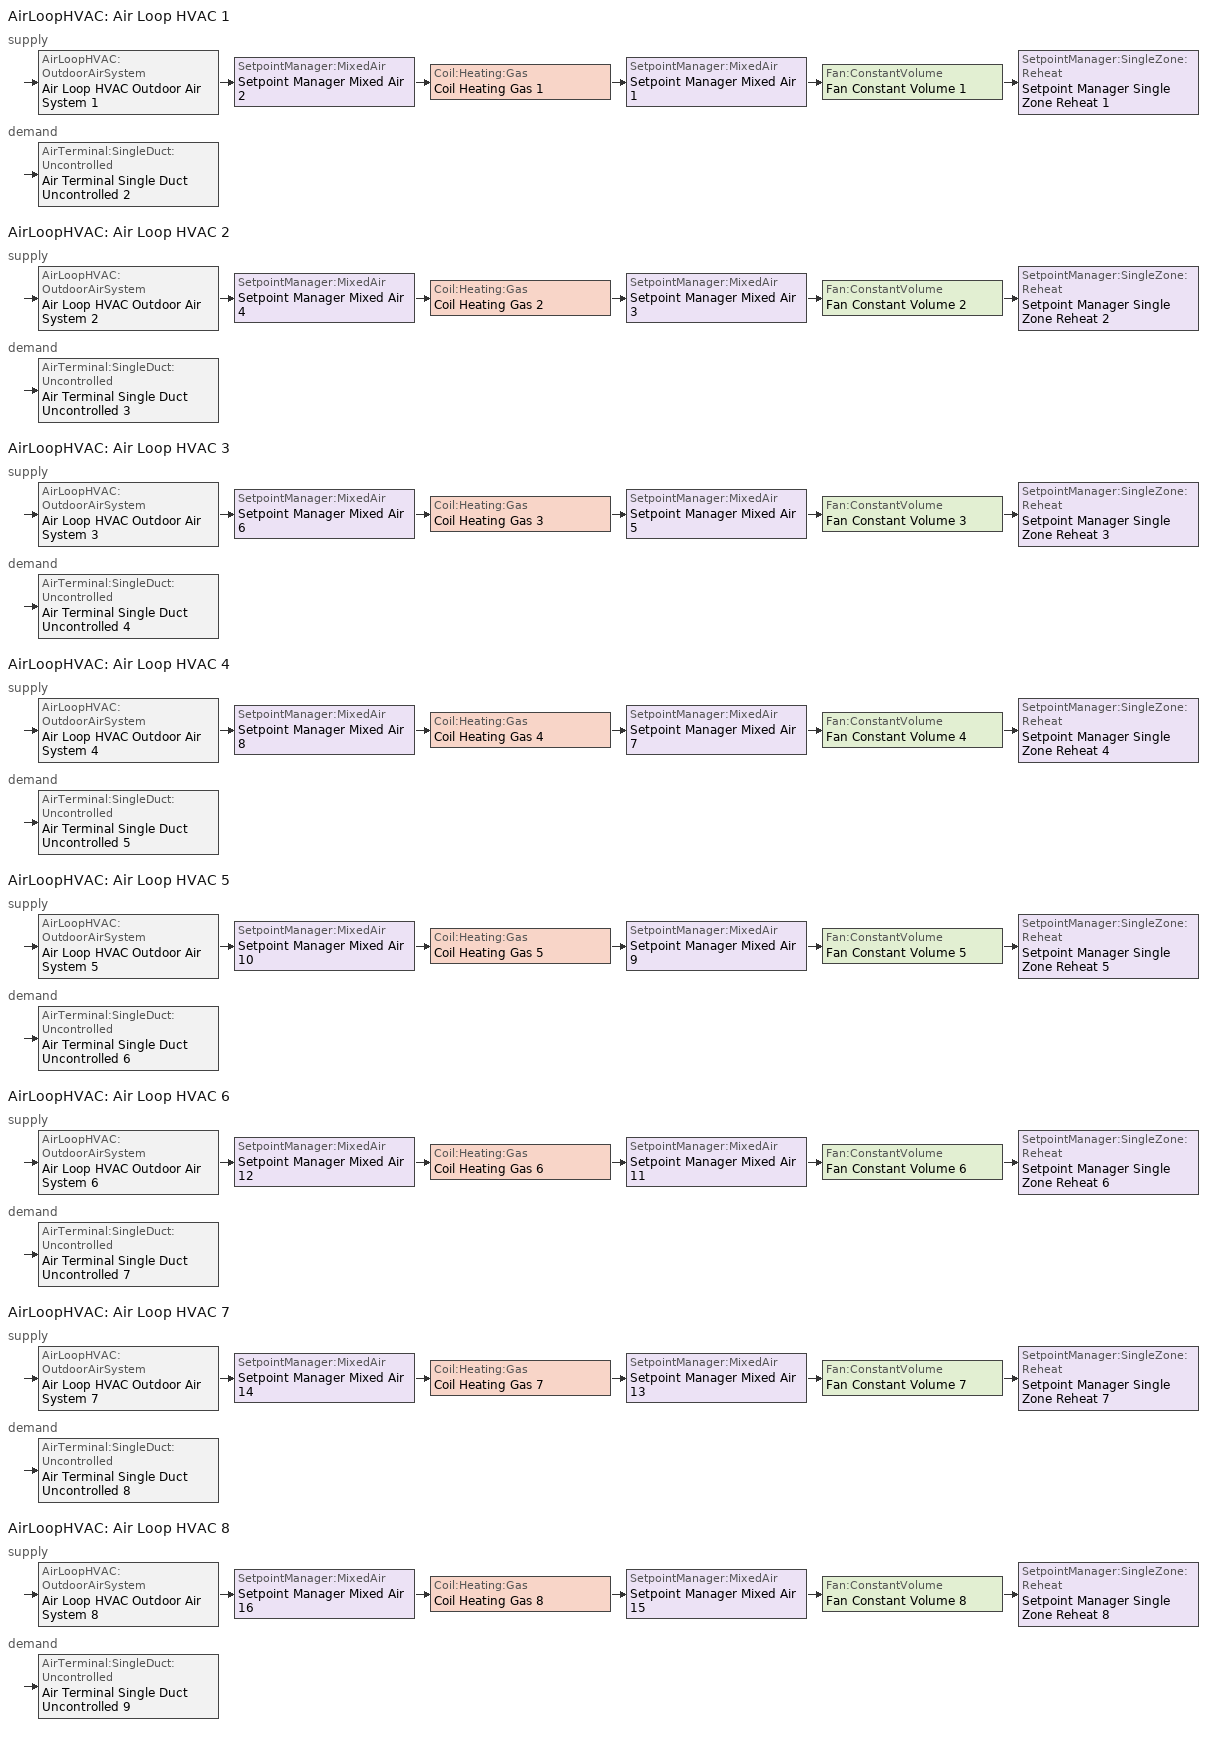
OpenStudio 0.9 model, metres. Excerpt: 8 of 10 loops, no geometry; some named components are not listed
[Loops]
AirLoopHVAC 'Air Loop HVAC 1'
 supply: AirLoopHVAC:OutdoorAirSystem 'Air Loop HVAC Outdoor Air System 1' > SetpointManager:MixedAir 'Setpoint Manager Mixed Air 2' > Coil:Heating:Gas 'Coil Heating Gas 1' > SetpointManager:MixedAir 'Setpoint Manager Mixed Air 1' > Fan:ConstantVolume 'Fan Constant Volume 1' > SetpointManager:SingleZone:Reheat 'Setpoint Manager Single Zone Reheat 1'
 demand: AirTerminal:SingleDuct:Uncontrolled 'Air Terminal Single Duct Uncontrolled 2'
AirLoopHVAC 'Air Loop HVAC 2'
 supply: AirLoopHVAC:OutdoorAirSystem 'Air Loop HVAC Outdoor Air System 2' > SetpointManager:MixedAir 'Setpoint Manager Mixed Air 4' > Coil:Heating:Gas 'Coil Heating Gas 2' > SetpointManager:MixedAir 'Setpoint Manager Mixed Air 3' > Fan:ConstantVolume 'Fan Constant Volume 2' > SetpointManager:SingleZone:Reheat 'Setpoint Manager Single Zone Reheat 2'
 demand: AirTerminal:SingleDuct:Uncontrolled 'Air Terminal Single Duct Uncontrolled 3'
AirLoopHVAC 'Air Loop HVAC 3'
 supply: AirLoopHVAC:OutdoorAirSystem 'Air Loop HVAC Outdoor Air System 3' > SetpointManager:MixedAir 'Setpoint Manager Mixed Air 6' > Coil:Heating:Gas 'Coil Heating Gas 3' > SetpointManager:MixedAir 'Setpoint Manager Mixed Air 5' > Fan:ConstantVolume 'Fan Constant Volume 3' > SetpointManager:SingleZone:Reheat 'Setpoint Manager Single Zone Reheat 3'
 demand: AirTerminal:SingleDuct:Uncontrolled 'Air Terminal Single Duct Uncontrolled 4'
AirLoopHVAC 'Air Loop HVAC 4'
 supply: AirLoopHVAC:OutdoorAirSystem 'Air Loop HVAC Outdoor Air System 4' > SetpointManager:MixedAir 'Setpoint Manager Mixed Air 8' > Coil:Heating:Gas 'Coil Heating Gas 4' > SetpointManager:MixedAir 'Setpoint Manager Mixed Air 7' > Fan:ConstantVolume 'Fan Constant Volume 4' > SetpointManager:SingleZone:Reheat 'Setpoint Manager Single Zone Reheat 4'
 demand: AirTerminal:SingleDuct:Uncontrolled 'Air Terminal Single Duct Uncontrolled 5'
AirLoopHVAC 'Air Loop HVAC 5'
 supply: AirLoopHVAC:OutdoorAirSystem 'Air Loop HVAC Outdoor Air System 5' > SetpointManager:MixedAir 'Setpoint Manager Mixed Air 10' > Coil:Heating:Gas 'Coil Heating Gas 5' > SetpointManager:MixedAir 'Setpoint Manager Mixed Air 9' > Fan:ConstantVolume 'Fan Constant Volume 5' > SetpointManager:SingleZone:Reheat 'Setpoint Manager Single Zone Reheat 5'
 demand: AirTerminal:SingleDuct:Uncontrolled 'Air Terminal Single Duct Uncontrolled 6'
AirLoopHVAC 'Air Loop HVAC 6'
 supply: AirLoopHVAC:OutdoorAirSystem 'Air Loop HVAC Outdoor Air System 6' > SetpointManager:MixedAir 'Setpoint Manager Mixed Air 12' > Coil:Heating:Gas 'Coil Heating Gas 6' > SetpointManager:MixedAir 'Setpoint Manager Mixed Air 11' > Fan:ConstantVolume 'Fan Constant Volume 6' > SetpointManager:SingleZone:Reheat 'Setpoint Manager Single Zone Reheat 6'
 demand: AirTerminal:SingleDuct:Uncontrolled 'Air Terminal Single Duct Uncontrolled 7'
AirLoopHVAC 'Air Loop HVAC 7'
 supply: AirLoopHVAC:OutdoorAirSystem 'Air Loop HVAC Outdoor Air System 7' > SetpointManager:MixedAir 'Setpoint Manager Mixed Air 14' > Coil:Heating:Gas 'Coil Heating Gas 7' > SetpointManager:MixedAir 'Setpoint Manager Mixed Air 13' > Fan:ConstantVolume 'Fan Constant Volume 7' > SetpointManager:SingleZone:Reheat 'Setpoint Manager Single Zone Reheat 7'
 demand: AirTerminal:SingleDuct:Uncontrolled 'Air Terminal Single Duct Uncontrolled 8'
AirLoopHVAC 'Air Loop HVAC 8'
 supply: AirLoopHVAC:OutdoorAirSystem 'Air Loop HVAC Outdoor Air System 8' > SetpointManager:MixedAir 'Setpoint Manager Mixed Air 16' > Coil:Heating:Gas 'Coil Heating Gas 8' > SetpointManager:MixedAir 'Setpoint Manager Mixed Air 15' > Fan:ConstantVolume 'Fan Constant Volume 8' > SetpointManager:SingleZone:Reheat 'Setpoint Manager Single Zone Reheat 8'
 demand: AirTerminal:SingleDuct:Uncontrolled 'Air Terminal Single Duct Uncontrolled 9'
[Sizing:Zone] Zone Cooling Design Supply Air Temperature {C}=14; Zone Heating Design Supply Air Temperature {C}=40; Zone Cooling Design Supply Air Humidity Ratio {kg-H2O/kg-air}=0.0085; Zone Heating Design Supply Air Humidity Ratio {kg-H2O/kg-air}=0.008; Cooling Design Air Flow Method=DesignDay; Heating Design Air Flow Method=DesignDay
Thermal Zone 2; Thermal Zone 3; Thermal Zone 5; Thermal Zone 6; Thermal Zone 7; Thermal Zone 8; Thermal Zone 9; Thermal Zone 10
[Zone equipment]
Thermal Zone 2: Air Terminal Single Duct Uncontrolled 4
Thermal Zone 3: Air Terminal Single Duct Uncontrolled 7
Thermal Zone 5: Air Terminal Single Duct Uncontrolled 6
Thermal Zone 6: Air Terminal Single Duct Uncontrolled 8
Thermal Zone 7: Air Terminal Single Duct Uncontrolled 3
Thermal Zone 8: Air Terminal Single Duct Uncontrolled 9
Thermal Zone 9: Air Terminal Single Duct Uncontrolled 5
Thermal Zone 10: Air Terminal Single Duct Uncontrolled 2
[AirLoopHVAC] Design Supply Air Flow Rate {m3/s}=AutoSize
Air Loop HVAC 1; Air Loop HVAC 2; Air Loop HVAC 3; Air Loop HVAC 4; Air Loop HVAC 5; Air Loop HVAC 6; Air Loop HVAC 7; Air Loop HVAC 8
[Sizing:System] Type of Load to Size On=Sensible; Design Outdoor Air Flow Rate {m3/s}=Autosize; Minimum System Air Flow Ratio=1; Preheat Design Temperature {C}=7; Preheat Design Humidity Ratio {kg-H2O/kg-Air}=0.008; Precool Design Temperature {C}=12.8; Precool Design Humidity Ratio {kg-H2O/kg-Air}=0.008; Central Cooling Design Supply Air Temperature {C}=12.8; Central Heating Design Supply Air Temperature {C}=40; Sizing Option=NonCoincident; 100% Outdoor Air in Cooling=Yes; 100% Outdoor Air in Heating=Yes; Central Cooling Design Supply Air Humidity Ratio {kg-H2O/kg-Air}=0.0085; Central Heating Design Supply Air Humidity Ratio {kg-H2O/kg-Air}=0.008; Cooling Design Air Flow Method=DesignDay; Cooling Design Air Flow Rate {m3/s}=0; Heating Design Air Flow Method=DesignDay; Heating Design Air Flow Rate {m3/s}=0; System Outdoor Air Method=ZoneSum
Air Loop HVAC 1; Air Loop HVAC 2; Air Loop HVAC 3; Air Loop HVAC 4; Air Loop HVAC 5; Air Loop HVAC 6; Air Loop HVAC 7; Air Loop HVAC 8
[Fan:ConstantVolume] Pressure Rise {Pa}=500; Maximum Flow Rate {m3/s}=AutoSize
Name | Availability Schedule
Fan Constant Volume 1 | Always_On
Fan Constant Volume 2 | Always_On 1
Fan Constant Volume 3 | Always_On 2
Fan Constant Volume 4 | Always_On 3
Fan Constant Volume 5 | Always_On 4
Fan Constant Volume 6 | Always_On 5
Fan Constant Volume 7 | Always_On 6
Fan Constant Volume 8 | Always_On 7
[Coil:Heating:Gas] Gas Burner Efficiency=0.8; Nominal Capacity {W}=AutoSize; Parasitic Electric Load {W}=0; Parasitic Gas Load {W}=0
Name | Availability Schedule
Coil Heating Gas 1 | Always_On
Coil Heating Gas 2 | Always_On 1
Coil Heating Gas 3 | Always_On 2
Coil Heating Gas 4 | Always_On 3
Coil Heating Gas 5 | Always_On 4
Coil Heating Gas 6 | Always_On 5
Coil Heating Gas 7 | Always_On 6
Coil Heating Gas 8 | Always_On 7
[SetpointManager:SingleZone:Reheat] Minimum Supply Air Temperature {C}=-99; Maximum Supply Air Temperature {C}=99
Name | Control Zone
Setpoint Manager Single Zone Reheat 1 | Thermal Zone 10
Setpoint Manager Single Zone Reheat 2 | Thermal Zone 7
Setpoint Manager Single Zone Reheat 3 | Thermal Zone 2
Setpoint Manager Single Zone Reheat 4 | Thermal Zone 9
Setpoint Manager Single Zone Reheat 5 | Thermal Zone 5
Setpoint Manager Single Zone Reheat 6 | Thermal Zone 3
Setpoint Manager Single Zone Reheat 7 | Thermal Zone 6
Setpoint Manager Single Zone Reheat 8 | Thermal Zone 8
[Controller:OutdoorAir] Minimum Outdoor Air Flow Rate {m3/s}=Autosize; Maximum Outdoor Air Flow Rate {m3/s}=Autosize; Economizer Control Type=NoEconomizer; Economizer Control Action Type=ModulateFlow; Economizer Maximum Limit Dry-Bulb Temperature {C}=28; Economizer Maximum Limit Enthalpy {J/kg}=64000; Economizer Minimum Limit Dry-Bulb Temperature {C}=-100; Lockout Type=NoLockout; Minimum Limit Type=FixedMinimum; High Humidity Control=No; Heat Recovery Bypass Control Type=BypassWhenOAFlowGreaterThanMinimum
Controller Outdoor Air 1; Controller Outdoor Air 2; Controller Outdoor Air 3; Controller Outdoor Air 4; Controller Outdoor Air 5; Controller Outdoor Air 6; Controller Outdoor Air 7; Controller Outdoor Air 8
[AirLoopHVAC:OutdoorAirSystem]
Name | Controller
Air Loop HVAC Outdoor Air System 1 | Controller Outdoor Air 1
Air Loop HVAC Outdoor Air System 2 | Controller Outdoor Air 2
Air Loop HVAC Outdoor Air System 3 | Controller Outdoor Air 3
Air Loop HVAC Outdoor Air System 4 | Controller Outdoor Air 4
Air Loop HVAC Outdoor Air System 5 | Controller Outdoor Air 5
Air Loop HVAC Outdoor Air System 6 | Controller Outdoor Air 6
Air Loop HVAC Outdoor Air System 7 | Controller Outdoor Air 7
Air Loop HVAC Outdoor Air System 8 | Controller Outdoor Air 8
[AirTerminal:SingleDuct:Uncontrolled] Maximum Air Flow Rate {m3/s}=AutoSize
Name | Availability Schedule
Air Terminal Single Duct Uncontrolled 2 | Always_On
Air Terminal Single Duct Uncontrolled 3 | Always_On 1
Air Terminal Single Duct Uncontrolled 4 | Always_On 2
Air Terminal Single Duct Uncontrolled 5 | Always_On 3
Air Terminal Single Duct Uncontrolled 6 | Always_On 4
Air Terminal Single Duct Uncontrolled 7 | Always_On 5
Air Terminal Single Duct Uncontrolled 8 | Always_On 6
Air Terminal Single Duct Uncontrolled 9 | Always_On 7
[Schedule:Ruleset]
Name | Default Day Schedule | Summer Design Day Schedule | Winter Design Day Schedule
Always_On | Always_On_Default | Always_On_Summer_Design_Day | Always_On_Winter_Design_Day
Always_On 1 | Always_On_Default 1 | Always_On_Summer_Design_Day 1 | Always_On_Winter_Design_Day 1
Always_On 2 | Always_On_Default 2 | Always_On_Summer_Design_Day 2 | Always_On_Winter_Design_Day 2
Always_On 3 | Always_On_Default 3 | Always_On_Summer_Design_Day 3 | Always_On_Winter_Design_Day 3
Always_On 4 | Always_On_Default 4 | Always_On_Summer_Design_Day 4 | Always_On_Winter_Design_Day 4
Always_On 5 | Always_On_Default 5 | Always_On_Summer_Design_Day 5 | Always_On_Winter_Design_Day 5
Always_On 6 | Always_On_Default 6 | Always_On_Summer_Design_Day 6 | Always_On_Winter_Design_Day 6
Always_On 7 | Always_On_Default 7 | Always_On_Summer_Design_Day 7 | Always_On_Winter_Design_Day 7
[Schedule:Day]
Always_On_Default; Always_On_Summer_Design_Day; Always_On_Winter_Design_Day; Always_On_Default 1; Always_On_Summer_Design_Day 1; Always_On_Winter_Design_Day 1; Always_On_Default 2; Always_On_Summer_Design_Day 2; Always_On_Winter_Design_Day 2; Always_On_Default 3; Always_On_Summer_Design_Day 3; Always_On_Winter_Design_Day 3; Always_On_Default 4; Always_On_Summer_Design_Day 4; Always_On_Winter_Design_Day 4; Always_On_Default 5; Always_On_Summer_Design_Day 5; Always_On_Winter_Design_Day 5; Always_On_Default 6; Always_On_Summer_Design_Day 6; Always_On_Winter_Design_Day 6; Always_On_Default 7; Always_On_Summer_Design_Day 7; Always_On_Winter_Design_Day 7: 24, 0, 1
